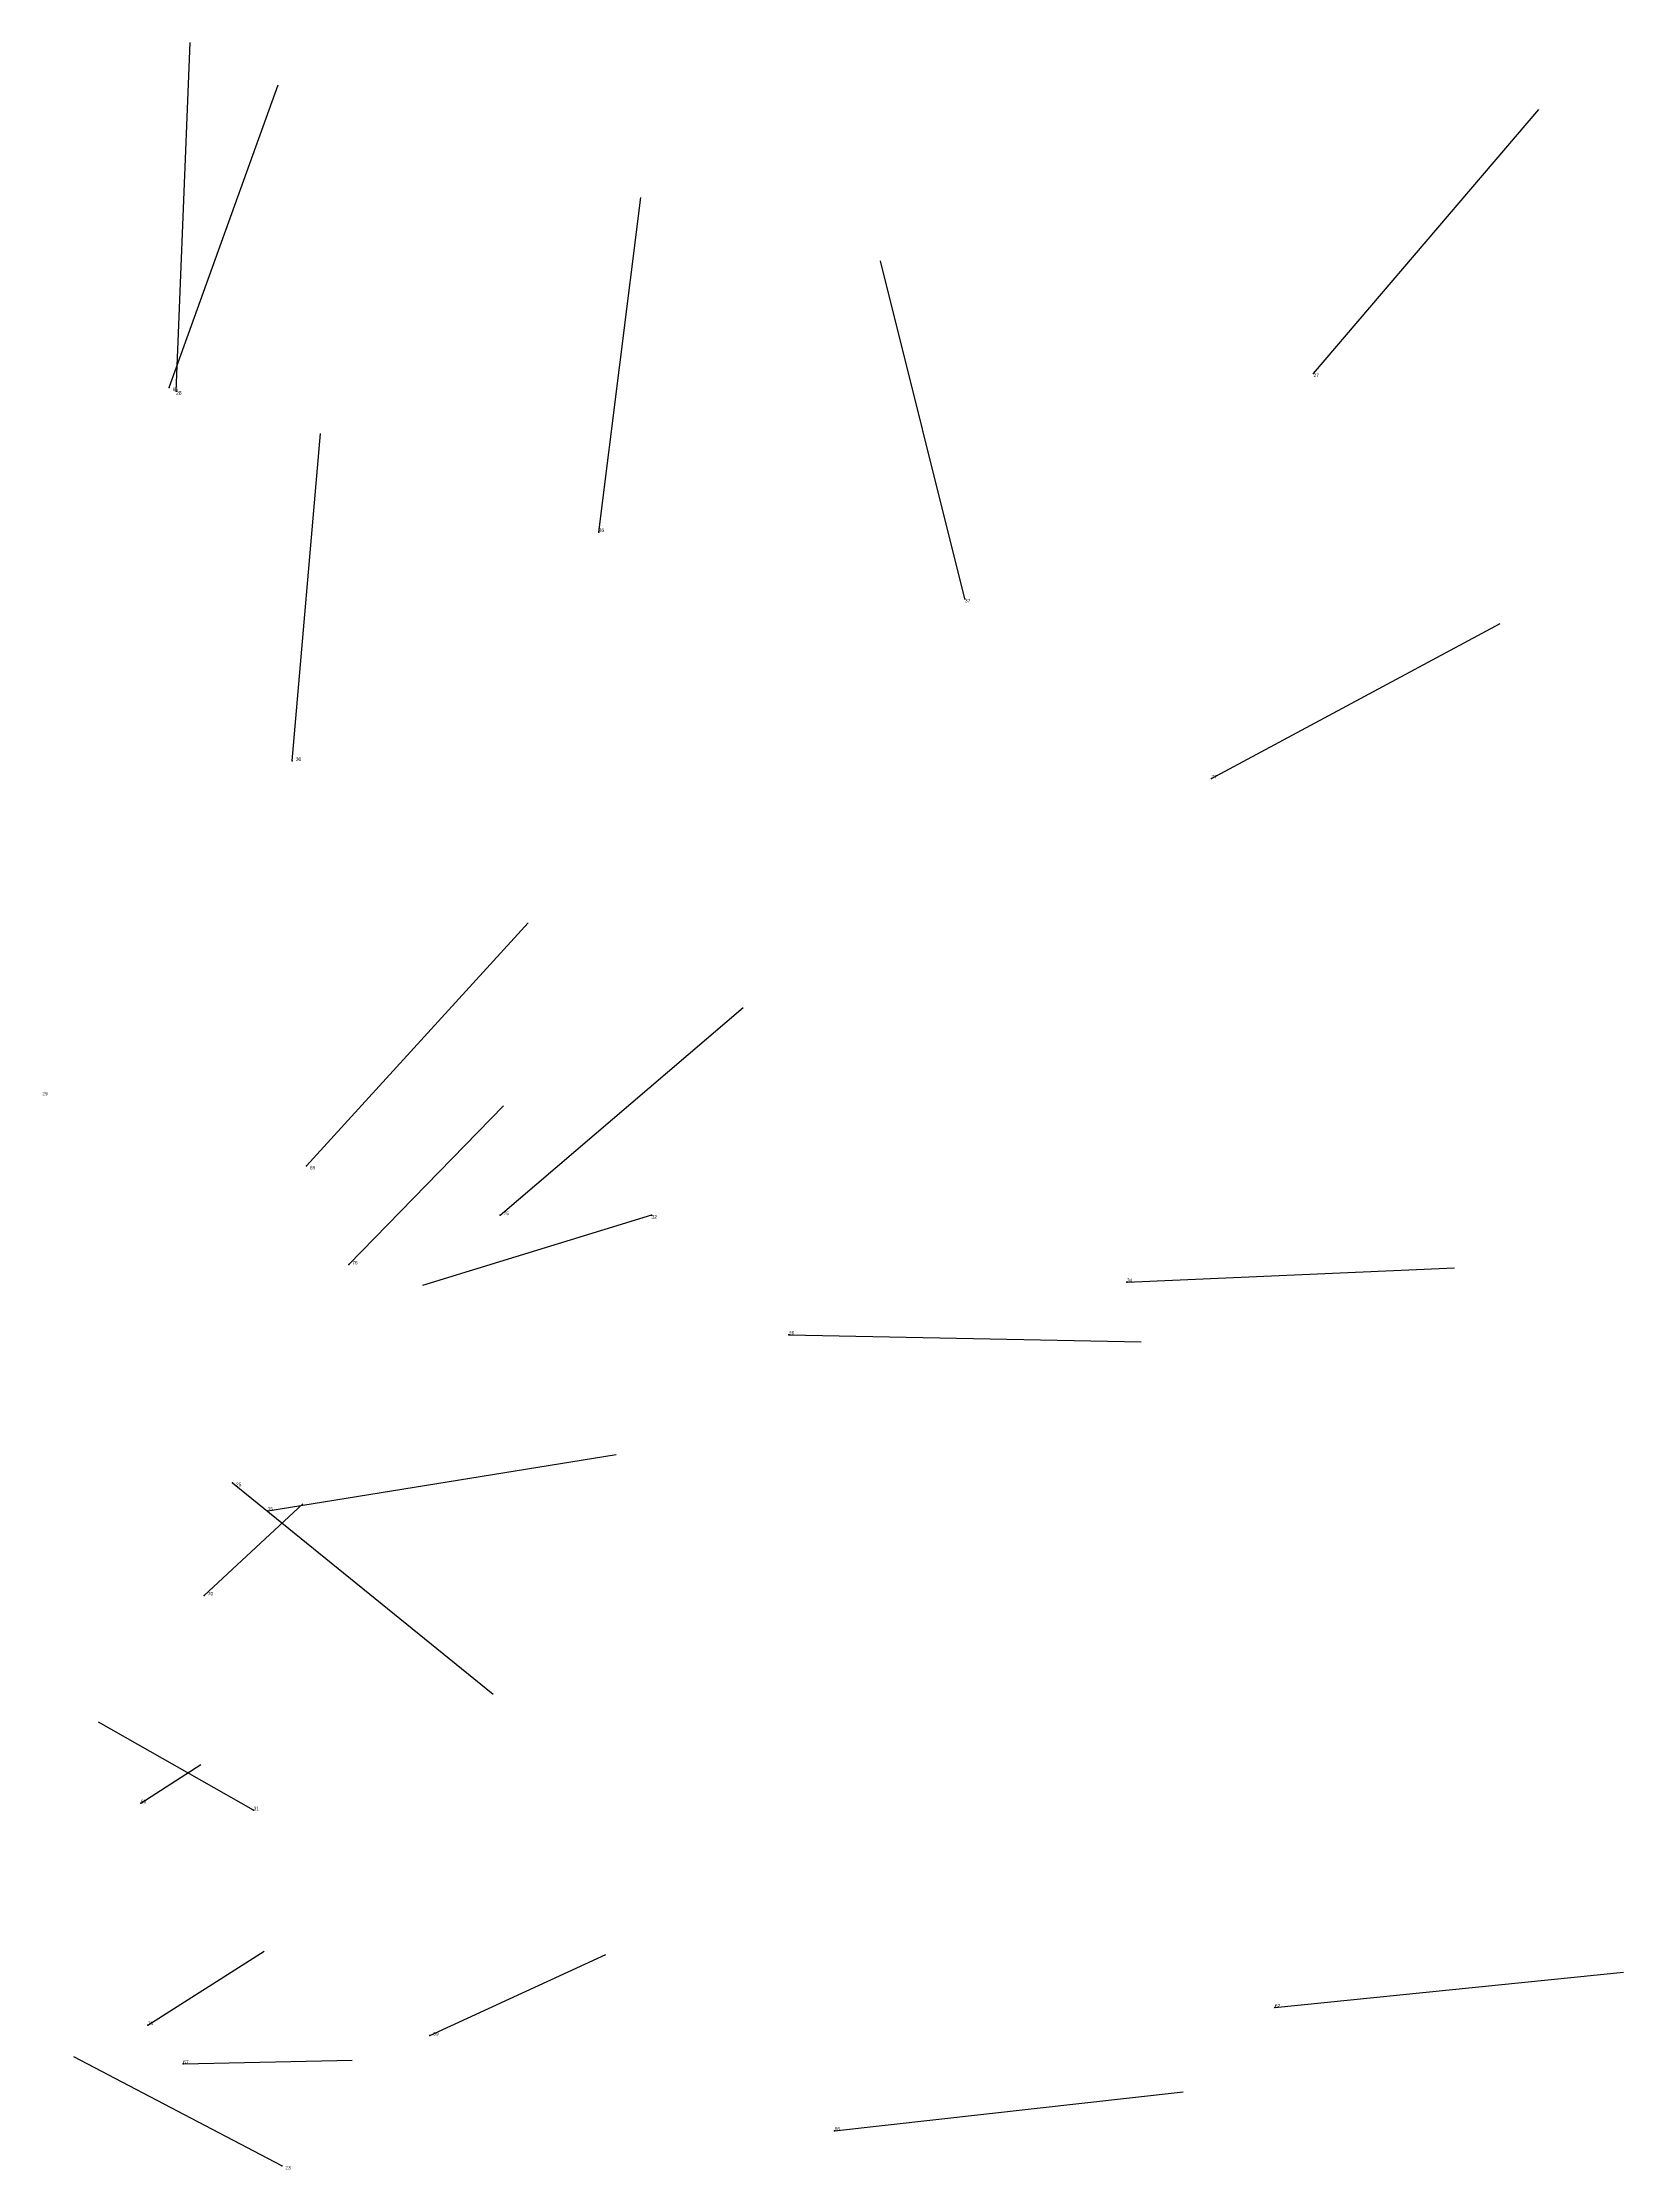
# Model space of a CAD drawing. Extents: x 0 to 1.06, y 0.02 to 1.09.
# Drawn here: x 0.608 to 1.057, y 0.484 to 1.088 of the extents above; entities that cross this region are included whole.
import ezdxf

# ---------------------------------------------------------------- set-up
doc = ezdxf.new("R2010")
doc.units = 0
for name, color, linetype in [('Facilities', 3, 'CONTINUOUS'), ('Normals', 1, 'CONTINUOUS'), ('Source_points', 5, 'CONTINUOUS'), ('Text', 3, 'CONTINUOUS')]:
    doc.layers.add(name, color=color, linetype=linetype)

msp = doc.modelspace()

# ---------------------------------------------------------------- linework, layer by layer
at = {"layer": 'Facilities', "color": 3}
for p in [(0.969, 0.994, 0.228), (0.644, 0.99, 0.729), (0.646, 0.989, 0.331), (0.766, 0.949, 0.082), (0.87, 0.93, 0.348), (0.679, 0.884, 0.063), (0.94, 0.879, 0.663), (0.683, 0.769, 0.574), (0.738, 0.755, 0.64), (0.781, 0.755, 0.05), (0.695, 0.741, 0.845), (0.916, 0.736, 0.147), (0.82, 0.721, 0.48), (0.662, 0.679, 0.296), (0.672, 0.671, 0.484), (0.654, 0.647, 0.99), (0.636, 0.588, 0.86), (0.668, 0.586, 0.032), (0.958, 0.53, 0.58), (0.638, 0.525, 0.928), (0.718, 0.522, 0.801), (0.648, 0.514, 0.738), (0.833, 0.495, 0.648), (0.676, 0.485, 0.121)]:
    msp.add_point(p, dxfattribs=at)
at = {"layer": 'Normals', "color": 1}
for p, q in [((0.646, 0.989, 0.331), (0.65, 1.088, 0.322)), ((0.644, 0.99, 0.729), (0.675, 1.076, 0.77)), ((0.969, 0.994, 0.228), (1.033, 1.069, 0.216)), ((0.766, 0.949, 0.082), (0.778, 1.044, 0.052)), ((0.87, 0.93, 0.348), (0.846, 1.026, 0.354)), ((0.679, 0.884, 0.063), (0.687, 0.977, 0.026)), ((0.94, 0.879, 0.663), (1.022, 0.923, 0.7)), ((0.683, 0.769, 0.574), (0.746, 0.838, 0.609)), ((0.738, 0.755, 0.64), (0.807, 0.814, 0.683)), ((0.695, 0.741, 0.845), (0.739, 0.786, 0.923)), ((0.781, 0.755, 0.05), (0.716, 0.735, 0.123)), ((0.916, 0.736, 0.147), (1.009, 0.74, 0.109)), ((0.82, 0.721, 0.48), (0.92, 0.719, 0.486)), ((0.672, 0.671, 0.484), (0.771, 0.687, 0.49)), ((0.662, 0.679, 0.296), (0.736, 0.619, 0.265)), ((0.654, 0.647, 0.99), (0.682, 0.673, 1.083)), ((0.668, 0.586, 0.032), (0.624, 0.611, 0.118)), ((0.636, 0.588, 0.86), (0.653, 0.599, 0.958)), ((0.638, 0.525, 0.928), (0.671, 0.546, 1.021)), ((0.718, 0.522, 0.801), (0.768, 0.545, 0.885)), ((0.958, 0.53, 0.58), (1.057, 0.54, 0.582)), ((0.676, 0.485, 0.121), (0.617, 0.516, 0.195)), ((0.648, 0.514, 0.738), (0.696, 0.515, 0.825)), ((0.833, 0.495, 0.648), (0.932, 0.506, 0.657))]:
    msp.add_line(p, q, dxfattribs=at)
at = {"layer": 'Source_points', "color": 5}
for p in [(0.969, 0.994, 0.228), (0.644, 0.99, 0.729), (0.646, 0.989, 0.331), (0.766, 0.949, 0.082), (0.87, 0.93, 0.348), (0.679, 0.884, 0.063), (0.94, 0.879, 0.663), (0.683, 0.769, 0.574), (0.738, 0.755, 0.64), (0.781, 0.755, 0.05), (0.695, 0.741, 0.845), (0.916, 0.736, 0.147), (0.82, 0.721, 0.48), (0.662, 0.679, 0.296), (0.672, 0.671, 0.484), (0.654, 0.647, 0.99), (0.636, 0.588, 0.86), (0.668, 0.586, 0.032), (0.958, 0.53, 0.58), (0.638, 0.525, 0.928), (0.718, 0.522, 0.801), (0.648, 0.514, 0.738), (0.833, 0.495, 0.648), (0.676, 0.485, 0.121)]:
    msp.add_point(p, dxfattribs=at)

# ---------------------------------------------------------------- texts
at = {"layer": 'Text', "color": 3}
for s, p in [('27', (0.969, 0.993, 0.228)), ('66', (0.645, 0.989, 0.729)), ('28', (0.646, 0.988, 0.331)), ('36', (0.766, 0.949, 0.082)), ('37', (0.87, 0.929, 0.348)), ('30', (0.68, 0.884, 0.063)), ('77', (0.94, 0.879, 0.663)), ('29', (0.608, 0.789, 0.178)), ('65', (0.684, 0.768, 0.574)), ('75', (0.739, 0.755, 0.64)), ('32', (0.781, 0.754, 0.05)), ('76', (0.696, 0.741, 0.845)), ('34', (0.916, 0.736, 0.147)), ('26', (0.82, 0.721, 0.48)), ('25', (0.663, 0.678, 0.296)), ('35', (0.672, 0.671, 0.484)), ('70', (0.655, 0.647, 0.99)), ('68', (0.636, 0.588, 0.86)), ('31', (0.668, 0.586, 0.032)), ('71', (0.638, 0.525, 0.928)), ('62', (0.958, 0.53, 0.58)), ('69', (0.719, 0.522, 0.801)), ('67', (0.648, 0.514, 0.738)), ('86', (0.833, 0.495, 0.648)), ('23', (0.677, 0.484, 0.121))]:
    msp.add_text(s, height=0.001, dxfattribs=at).set_placement(p)

doc.saveas('drawing.dxf')
